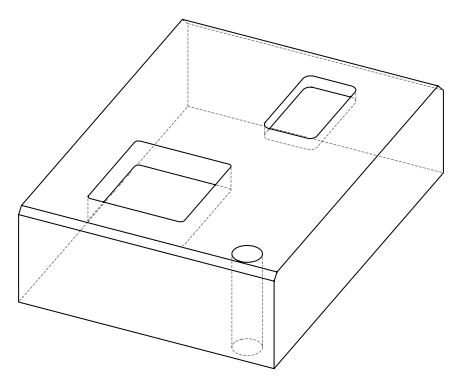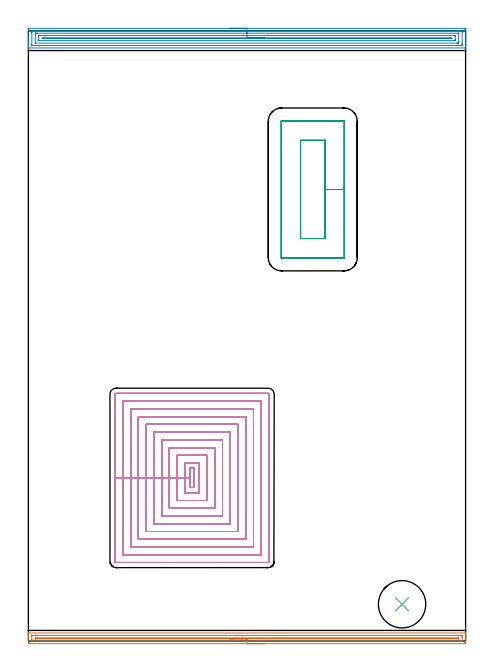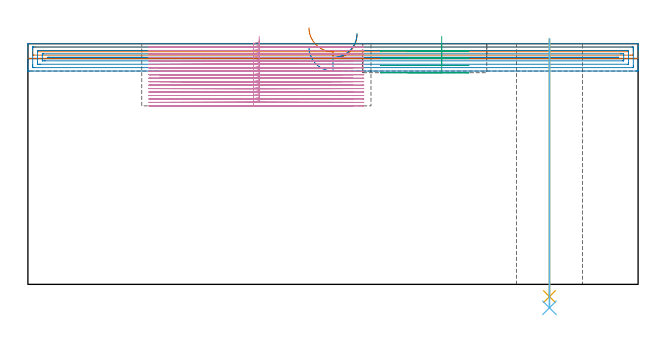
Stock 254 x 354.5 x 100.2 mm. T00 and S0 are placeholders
(PLAN: 6 operations, 4 tool changes, 101.6 min)
(1 AREA_MILL | FG_CHAMFER_SURFACE | UGT0205_001 | 6.26 min | 4887 mm3)
(2 AREA_MILL_1 | FG_CHAMFER_SURFACE_1 | UGT0205_001 | 10.32 min | 16508 mm3)
(3 MILL_RECTANGULAR_POCKET | POCKET_RECTANGULAR_STRAIGHT | UGT0201_133 | Follow Part, ap 3.75, ae 75% | 3.48 min | 58474 mm3)
(4 MILL_RECTANGULAR_POCKET_1 | POCKET_RECTANGULAR_STRAIGHT_1 | NXT0201_008 | Follow Part, ap 1.5, ae 75% | 80.62 min | 257263 mm3)
(5 DRILL_THROUGH_HOLE_FROM_SOLID_MATERIAL | STEP1HOLE | UGT0301_515 | 0.43 min | 11313 mm3)
(6 DRILL_TO_ENLARGE_THROUGH_HOLE | STEP1HOLE | UGT0301_390 | 0.45 min | 48163 mm3)
(TOOL UGT0205_001 | Chamfer Mill 20 x 3 x 45 deg. | D20 FL50 Z2)
(TOOL UGT0201_133 | Carbide End Mill 15.0 | D15 FL30 Z4)
(TOOL NXT0201_008 | ENDMILL 6mm [2P460-0600-NA 1630] | D6 FL26 Z6)
(TOOL UGT0301_515 | Carbide Drill 12.0 mm | D12 PA118 FL101 Z2)
(TOOL UGT0301_390 | Twist Drill 27.5 mm | D27.5 PA118 FL165 Z2)
(OP 1 AREA_MILL)
G17 G21 G94 G90
T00 M6
G54
G17 G0 G90 X137. Y-1.5 S1061 M3
G43 Z110.2 H0
Z104.
G94 G1 X136.962 Z103.128 F250.
X136.848 Z102.264
X136.659 Z101.412
X136.397 Z100.58
X136.063 Z99.774
X135.66 Z99.
X135.192 Z98.264
X134.66 Z97.572
X134.071 Z96.929
X133.428 Z96.34
X132.736 Z95.809
X132. Z95.34
X131.226 Z94.937
X130.42 Z94.603
X129.588 Z94.341
X128.737 Z94.152
X127.872 Z94.038
X127. Z94.
X0.616
X0.159 Y-1.495 Z94.002
X0.01 Y-1.491 Z94.005
X0. Y-1.045 Z94.451
Y1.6 Z97.094
Y2.148 Z97.645
Y2.482 Z97.978
Y3.03 Z98.526
Y3.363 Z98.858
Y4.031 Z99.53
Y4.356 Z99.855
X0.006 Y4.695 Z100.186
X0.008 Y4.697 Z100.188
X0.169 Y4.7 Z100.2
X253.831
X253.992 Y4.697 Z100.188
X253.994 Y4.695 Z100.186
X254. Y4.356 Z99.855
Y4.03 Z99.53
Y3.363 Z98.858
Y2.148 Z97.645
Y1.6 Z97.094
Y-0.771 Z94.725
X253.997 Y-1.045 Z94.451
X253.99 Y-1.491 Z94.005
X253.841 Y-1.496 Z94.002
X253.384 Y-1.5 Z94.
X127.
Y-0.086 Z95.414
X2.402 Y-0.085 Z95.415
X2.322
X2.031 Y-0.079 Z95.421
X2.01 Y0.016 Z95.516
X2.003 Y0.231 Z95.731
X2.001 Y0.718 Z96.218
X2. Y1.115 Z96.615
X2.002 Y2.876 Z98.376
X2.01 Y3.268 Z98.768
X2.402 Y3.283 Z98.783
X2.482 Y3.284 Z98.784
X3.295 Y3.286 Z98.786
X251.598 Y3.285 Z98.785
X251.678
X251.969 Y3.279 Z98.779
X251.99 Y3.184 Z98.684
X251.997 Y2.969 Z98.469
X251.999 Y2.482 Z97.982
X252. Y2.085 Z97.585
X251.998 Y0.324 Z95.824
X251.99 Y-0.068 Z95.432
X251.598 Y-0.083 Z95.417
X251.518 Y-0.084 Z95.416
X250.705 Y-0.086 Z95.414
X127.
Y1.329 Z96.829
X4.188
X4.097 Y1.33 Z96.83
X4.025 Y1.333 Z96.833
X4.01 Y1.335 Z96.835
X4.007 Y1.362 Z96.862
X4.003 Y1.414 Z96.914
X4.001 Y1.6 Z97.1
Y1.784 Z97.284
X4.007 Y1.847 Z97.347
X4.01 Y1.865 Z97.365
X4.018 Y1.867 Z97.367
X4.051 Y1.869 Z97.369
X4.188 Y1.871 Z97.371
X249.812
X249.903 Y1.87 Z97.37
X249.975 Y1.867 Z97.367
X249.99 Y1.865 Z97.365
X249.993 Y1.838 Z97.338
X249.997 Y1.786 Z97.286
X249.999 Y1.6 Z97.1
Y1.416 Z96.916
X249.993 Y1.353 Z96.853
X249.99 Y1.335 Z96.835
X249.982 Y1.333 Z96.833
X249.949 Y1.331 Z96.831
X249.812 Y1.329 Z96.829
X127.
X126.128 Z96.867
X125.264 Z96.98
X124.412 Z97.169
X123.58 Z97.432
X122.774 Z97.765
X122. Z98.168
X121.264 Z98.637
X120.572 Z99.168
X119.929 Z99.757
X119.34 Z100.401
X118.808 Z101.093
X118.34 Z101.829
X117.937 Z102.602
X117.603 Z103.408
X117.341 Z104.24
X117.152 Z105.092
X117.038 Z105.957
X117. Z106.829
G0 Z110.2
M5
M2
(OP 2 AREA_MILL_1)
G17 G21 G94 G90
T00 M6
G54
G17 G0 G90 X117. Y356. S1061 M3
G43 Z110.2 H0
Z98.8
G94 G1 X117.038 Z97.929 F250.
X117.152 Z97.064
X117.341 Z96.212
X117.603 Z95.38
X117.937 Z94.574
X118.34 Z93.8
X118.808 Z93.064
X119.34 Z92.372
X119.929 Z91.729
X120.572 Z91.14
X121.264 Z90.609
X122. Z90.14
X122.774 Z89.737
X123.58 Z89.403
X124.412 Z89.141
X125.264 Z88.952
X126.128 Z88.838
X127. Z88.8
X253.384 Y355.999 Z88.801
X253.81 Y355.996 Z88.802
X253.99 Y355.992 Z88.806
X254. Y355.577 Z89.221
Y347.662 Z97.133
Y347.115 Z97.682
Y346.782 Z98.014
Y346.235 Z98.561
Y345.903 Z98.892
Y344.92 Z99.88
X253.99 Y344.606 Z100.193
X253.831 Y344.6 Z100.2
X0.169
X0.01 Y344.606 Z100.193
X0. Y344.92 Z99.879
Y345.237 Z99.562
Y345.903 Z98.892
Y347.115 Z97.682
Y347.662 Z97.133
Y355.577 Z89.221
X0.002 Y355.852 Z88.945
X0.01 Y355.992 Z88.806
X0.151 Y355.999 Z88.799
X0.616 Y356. Z88.8
X127.
Y354.586 Z90.214
X251.598 Y354.585 Z90.215
X251.712
X251.961 Y354.58 Z90.22
X251.985 Y354.579 Z90.221
X251.99 Y354.564 Z90.236
X251.996 Y354.532 Z90.268
X251.998 Y354.501 Z90.299
X252. Y354.302 Z90.498
Y353.818 Z90.982
Y347.266 Z97.534
X251.998 Y346.782 Z98.018
X251.993 Y346.393 Z98.407
X251.978 Y346.021 Z98.779
X251.598 Y346.016 Z98.784
X251.484 Y346.015 Z98.785
X2.402
X2.288
X2.039 Y346.02 Z98.78
X2.015 Y346.021 Z98.779
X2.01 Y346.036 Z98.764
X2.004 Y346.068 Z98.732
X2.002 Y346.099 Z98.701
X2. Y346.298 Z98.502
Y346.782 Z98.018
Y353.334 Z91.466
X2.002 Y353.818 Z90.982
X2.007 Y354.207 Z90.593
X2.022 Y354.579 Z90.221
X2.402 Y354.584 Z90.216
X2.516 Y354.585 Z90.215
X127. Y354.586 Z90.214
Y353.171 Z91.629
X249.812
X249.891 Y353.17 Z91.63
X249.953 Y353.167 Z91.633
X249.986 Y353.165 Z91.635
X249.99 Y353.123 Z91.677
X249.996 Y352.938 Z91.862
X249.999 Y352.754 Z92.046
X250. Y348.356 Z96.444
X249.995 Y347.662 Z97.138
X249.992 Y347.484 Z97.316
X249.981 Y347.435 Z97.365
X249.93 Y347.433 Z97.367
X249.812 Y347.431 Z97.369
X249.155 Y347.429 Z97.371
X248.919 Y347.428 Z97.372
X4.188 Y347.429 Z97.371
X4.109 Y347.43 Z97.37
X4.047 Y347.433 Z97.367
X4.014 Y347.435 Z97.365
X4.01 Y347.477 Z97.323
X4.004 Y347.662 Z97.138
X4.001 Y347.846 Z96.954
X4. Y352.244 Z92.556
X4.005 Y352.938 Z91.862
X4.008 Y353.115 Z91.685
X4.019 Y353.165 Z91.635
X4.07 Y353.167 Z91.633
X4.188 Y353.169 Z91.631
X4.845 Y353.171 Z91.629
X5.081
X127.
Y351.757 Z93.043
X247.439
X247.866 Y351.755 Z93.045
X247.955 Y351.753 Z93.047
X247.989 Y351.751 Z93.049
X247.993 Y351.708 Z93.092
X247.996 Y351.608 Z93.192
X248. Y351.204 Z93.596
Y349.446 Z95.354
Y349.42 Z95.38
X247.994 Y348.993 Z95.807
X247.99 Y348.887 Z95.913
X247.978 Y348.849 Z95.951
X247.914 Y348.847 Z95.953
X247.718 Y348.844 Z95.956
X247.132 Y348.843 Z95.957
X246.826
X6.561
X6.134 Y348.845 Z95.955
X6.045 Y348.847 Z95.953
X6.011 Y348.849 Z95.951
X6.007 Y348.892 Z95.908
X6.004 Y348.992 Z95.808
X6. Y349.395 Z95.405
Y351.179 Z93.621
X6.006 Y351.607 Z93.193
X6.01 Y351.712 Z93.088
X6.022 Y351.751 Z93.049
X6.086 Y351.753 Z93.047
X6.282 Y351.756 Z93.044
X6.868 Y351.757 Z93.043
X7.174
X127.
Y350.343 Z94.457
X245.303 Y350.342 Z94.458
X245.346 Y350.341 Z94.459
X245.899 Y350.3 Z94.5
X245.388 Y350.259 Z94.541
X245.346 Y350.258 Z94.542
X8.697 Y350.257 Z94.543
X8.654 Y350.259 Z94.541
X8.101 Y350.3 Z94.5
X8.612 Y350.341 Z94.459
X8.654 Y350.342 Z94.458
X127. Y350.343 Z94.457
X127.872 Z94.495
X128.736 Z94.609
X129.588 Z94.798
X130.42 Z95.06
X131.226 Z95.394
X132. Z95.797
X132.736 Z96.265
X133.428 Z96.796
X134.071 Z97.386
X134.66 Z98.029
X135.192 Z98.721
X135.66 Z99.457
X136.063 Z100.231
X136.397 Z101.037
X136.659 Z101.869
X136.848 Z102.72
X136.962 Z103.585
X137. Z104.457
G0 Z110.2
M5
M2
(OP 3 MILL_RECTANGULAR_POCKET)
G17 G21 G94 G90
T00 M6
G54
G17 G0 G90 X172.25 Y239.914 S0 M3
G43 Z110.2 H0
Z103.2
G94 G1 Y262.4 Z97.175 F250.
Y290.95 F500.
X158.15
Y233.85
X172.25
Y262.4
X183.5
Y302.1
X183.495 Y302.155
X183.455 Y302.195
X183.4 Y302.2
X147.
X146.945 Y302.195
X146.905 Y302.155
X146.9 Y302.1
Y222.7
X146.905 Y222.645
X146.945 Y222.605
X147. Y222.6
X183.4
X183.455 Y222.605
X183.495 Y222.645
X183.5 Y222.7
Y262.4
Y263.4
G0 X172.25 Y239.914 Z100.175
G1 Y262.4 Z94.15 F250.
Y290.95 F500.
X158.15
Y233.85
X172.25
Y262.4
X183.5
Y302.1
X183.495 Y302.155
X183.455 Y302.195
X183.4 Y302.2
X147.
X146.945 Y302.195
X146.905 Y302.155
X146.9 Y302.1
Y222.7
X146.905 Y222.645
X146.945 Y222.605
X147. Y222.6
X183.4
X183.455 Y222.605
X183.495 Y222.645
X183.5 Y222.7
Y262.4
Y263.4
G0 X172.25 Y239.914 Z97.15
G1 Y262.4 Z91.125 F250.
Y290.95 F500.
X158.15
Y233.85
X172.25
Y262.4
X183.5
Y302.1
X183.495 Y302.155
X183.455 Y302.195
X183.4 Y302.2
X147.
X146.945 Y302.195
X146.905 Y302.155
X146.9 Y302.1
Y222.7
X146.905 Y222.645
X146.945 Y222.605
X147. Y222.6
X183.4
X183.455 Y222.605
X183.495 Y222.645
X183.5 Y222.7
Y262.4
Y263.4
G0 X172.25 Y239.914 Z94.125
G1 Y262.4 Z88.1 F250.
Y290.95 F500.
X158.15
Y233.85
X172.25
Y262.4
X183.5
Y302.1
X183.495 Y302.155
X183.455 Y302.195
X183.4 Y302.2
X147.
X146.945 Y302.195
X146.905 Y302.155
X146.9 Y302.1
Y222.7
X146.905 Y222.645
X146.945 Y222.605
X147. Y222.6
X183.4
X183.455 Y222.605
X183.495 Y222.645
X183.5 Y222.7
Y262.4
Y263.4
G0 Z110.2
M5
M2
(OP 4 MILL_RECTANGULAR_POCKET_1)
G17 G21 G94 G90
T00 M6
G54
G17 G0 G90 X96.3 Y91.834 S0 M3
G43 Z110.2 H1
Z103.2
G94 G1 Y100.4 Z100.905 F250.
X93.9 Z100.262
Y94.8 Z98.761
Y89.2 F500.
X96.3
Y100.4
X93.9
Y94.8
X90.9
Y86.2
X99.3
Y103.4
X90.9
Y94.8
X86.4
Y81.7
X103.8
Y107.9
X86.4
Y94.8
X81.9
Y77.2
X108.3
Y112.4
X81.9
Y94.8
X77.4
Y72.7
X112.8
Y116.9
X77.4
Y94.8
X72.9
Y68.2
X117.3
Y121.4
X72.9
Y94.8
X68.4
Y63.7
X121.8
Y125.9
X68.4
Y94.8
X63.9
Y59.2
X126.3
Y130.4
X63.9
Y94.8
X59.4
Y54.7
X130.8
Y134.9
X59.4
Y94.8
X54.9
Y50.2
X135.3
Y139.4
X54.9
Y94.8
X50.4
Y46.2
G3 X50.9 Y45.7 R0.5
G1 X139.3
G3 X139.8 Y46.2 R0.5
G1 Y143.4
G3 X139.3 Y143.9 R0.5
G1 X50.9
G3 X50.4 Y143.4 R0.5
G1 Y94.8
Y93.8
G0 X96.3 Y91.834 Z101.761
G1 Y100.4 Z99.466 F250.
X93.9 Z98.823
Y94.8 Z97.322
Y89.2 F500.
X96.3
Y100.4
X93.9
Y94.8
X90.9
Y86.2
X99.3
Y103.4
X90.9
Y94.8
X86.4
Y81.7
X103.8
Y107.9
X86.4
Y94.8
X81.9
Y77.2
X108.3
Y112.4
X81.9
Y94.8
X77.4
Y72.7
X112.8
Y116.9
X77.4
Y94.8
X72.9
Y68.2
X117.3
Y121.4
X72.9
Y94.8
X68.4
Y63.7
X121.8
Y125.9
X68.4
Y94.8
X63.9
Y59.2
X126.3
Y130.4
X63.9
Y94.8
X59.4
Y54.7
X130.8
Y134.9
X59.4
Y94.8
X54.9
Y50.2
X135.3
Y139.4
X54.9
Y94.8
X50.4
Y46.2
G3 X50.9 Y45.7 R0.5
G1 X139.3
G3 X139.8 Y46.2 R0.5
G1 Y143.4
G3 X139.3 Y143.9 R0.5
G1 X50.9
G3 X50.4 Y143.4 R0.5
G1 Y94.8
Y93.8
G0 X96.3 Y91.834 Z100.322
G1 Y100.4 Z98.027 F250.
X93.9 Z97.384
Y94.8 Z95.883
Y89.2 F500.
X96.3
Y100.4
X93.9
Y94.8
X90.9
Y86.2
X99.3
Y103.4
X90.9
Y94.8
X86.4
Y81.7
X103.8
Y107.9
X86.4
Y94.8
X81.9
Y77.2
X108.3
Y112.4
X81.9
Y94.8
X77.4
Y72.7
X112.8
Y116.9
X77.4
Y94.8
X72.9
Y68.2
X117.3
Y121.4
X72.9
Y94.8
X68.4
Y63.7
X121.8
Y125.9
X68.4
Y94.8
X63.9
Y59.2
X126.3
Y130.4
X63.9
Y94.8
X59.4
Y54.7
X130.8
Y134.9
X59.4
Y94.8
X54.9
Y50.2
X135.3
Y139.4
X54.9
Y94.8
X50.4
Y46.2
G3 X50.9 Y45.7 R0.5
G1 X139.3
G3 X139.8 Y46.2 R0.5
G1 Y143.4
G3 X139.3 Y143.9 R0.5
G1 X50.9
G3 X50.4 Y143.4 R0.5
G1 Y94.8
Y93.8
G0 X96.3 Y91.834 Z98.883
G1 Y100.4 Z96.588 F250.
X93.9 Z95.945
Y94.8 Z94.444
Y89.2 F500.
X96.3
Y100.4
X93.9
Y94.8
X90.9
Y86.2
X99.3
Y103.4
X90.9
Y94.8
X86.4
Y81.7
X103.8
Y107.9
X86.4
Y94.8
X81.9
Y77.2
X108.3
Y112.4
X81.9
Y94.8
X77.4
Y72.7
X112.8
Y116.9
X77.4
Y94.8
X72.9
Y68.2
X117.3
Y121.4
X72.9
Y94.8
X68.4
Y63.7
X121.8
Y125.9
X68.4
Y94.8
X63.9
Y59.2
X126.3
Y130.4
X63.9
Y94.8
X59.4
Y54.7
X130.8
Y134.9
X59.4
Y94.8
X54.9
Y50.2
X135.3
Y139.4
X54.9
Y94.8
X50.4
Y46.2
G3 X50.9 Y45.7 R0.5
G1 X139.3
G3 X139.8 Y46.2 R0.5
G1 Y143.4
G3 X139.3 Y143.9 R0.5
G1 X50.9
G3 X50.4 Y143.4 R0.5
G1 Y94.8
Y93.8
G0 X96.3 Y91.834 Z97.444
G1 Y100.4 Z95.149 F250.
X93.9 Z94.506
Y94.8 Z93.005
Y89.2 F500.
X96.3
Y100.4
X93.9
Y94.8
X90.9
Y86.2
X99.3
Y103.4
X90.9
Y94.8
X86.4
Y81.7
X103.8
Y107.9
X86.4
Y94.8
X81.9
Y77.2
X108.3
Y112.4
X81.9
Y94.8
X77.4
Y72.7
X112.8
Y116.9
X77.4
Y94.8
X72.9
Y68.2
X117.3
Y121.4
X72.9
Y94.8
X68.4
Y63.7
X121.8
Y125.9
X68.4
Y94.8
X63.9
Y59.2
X126.3
Y130.4
X63.9
Y94.8
X59.4
Y54.7
X130.8
Y134.9
X59.4
Y94.8
X54.9
Y50.2
X135.3
Y139.4
X54.9
Y94.8
X50.4
Y46.2
G3 X50.9 Y45.7 R0.5
G1 X139.3
G3 X139.8 Y46.2 R0.5
G1 Y143.4
G3 X139.3 Y143.9 R0.5
G1 X50.9
G3 X50.4 Y143.4 R0.5
G1 Y94.8
Y93.8
G0 X96.3 Y91.834 Z96.005
G1 Y100.4 Z93.71 F250.
X93.9 Z93.067
Y94.8 Z91.567
Y89.2 F500.
X96.3
Y100.4
X93.9
Y94.8
X90.9
Y86.2
X99.3
Y103.4
X90.9
Y94.8
X86.4
Y81.7
X103.8
Y107.9
X86.4
Y94.8
X81.9
Y77.2
X108.3
Y112.4
X81.9
Y94.8
X77.4
Y72.7
X112.8
Y116.9
X77.4
Y94.8
X72.9
Y68.2
X117.3
Y121.4
X72.9
Y94.8
X68.4
Y63.7
X121.8
Y125.9
X68.4
Y94.8
X63.9
Y59.2
X126.3
Y130.4
X63.9
Y94.8
X59.4
Y54.7
X130.8
Y134.9
X59.4
Y94.8
X54.9
Y50.2
X135.3
Y139.4
X54.9
Y94.8
X50.4
Y46.2
G3 X50.9 Y45.7 R0.5
G1 X139.3
G3 X139.8 Y46.2 R0.5
G1 Y143.4
G3 X139.3 Y143.9 R0.5
G1 X50.9
G3 X50.4 Y143.4 R0.5
G1 Y94.8
Y93.8
G0 X96.3 Y91.834 Z94.567
G1 Y100.4 Z92.271 F250.
X93.9 Z91.628
Y94.8 Z90.128
Y89.2 F500.
X96.3
Y100.4
X93.9
Y94.8
X90.9
Y86.2
X99.3
Y103.4
X90.9
Y94.8
X86.4
Y81.7
X103.8
Y107.9
X86.4
Y94.8
X81.9
Y77.2
X108.3
Y112.4
X81.9
Y94.8
X77.4
Y72.7
X112.8
Y116.9
X77.4
Y94.8
X72.9
Y68.2
X117.3
Y121.4
X72.9
Y94.8
X68.4
Y63.7
X121.8
Y125.9
X68.4
Y94.8
X63.9
Y59.2
X126.3
Y130.4
X63.9
Y94.8
X59.4
Y54.7
X130.8
Y134.9
X59.4
Y94.8
X54.9
Y50.2
X135.3
Y139.4
X54.9
Y94.8
X50.4
Y46.2
G3 X50.9 Y45.7 R0.5
G1 X139.3
G3 X139.8 Y46.2 R0.5
G1 Y143.4
G3 X139.3 Y143.9 R0.5
G1 X50.9
G3 X50.4 Y143.4 R0.5
G1 Y94.8
Y93.8
G0 X96.3 Y91.834 Z93.128
G1 Y100.4 Z90.832 F250.
X93.9 Z90.189
Y94.8 Z88.689
Y89.2 F500.
X96.3
Y100.4
X93.9
Y94.8
X90.9
Y86.2
X99.3
Y103.4
X90.9
Y94.8
X86.4
Y81.7
X103.8
Y107.9
X86.4
Y94.8
X81.9
Y77.2
X108.3
Y112.4
X81.9
Y94.8
X77.4
Y72.7
X112.8
Y116.9
X77.4
Y94.8
X72.9
Y68.2
X117.3
Y121.4
X72.9
Y94.8
X68.4
Y63.7
X121.8
Y125.9
X68.4
Y94.8
X63.9
Y59.2
X126.3
Y130.4
X63.9
Y94.8
X59.4
Y54.7
X130.8
Y134.9
X59.4
Y94.8
X54.9
Y50.2
X135.3
Y139.4
X54.9
Y94.8
X50.4
Y46.2
G3 X50.9 Y45.7 R0.5
G1 X139.3
G3 X139.8 Y46.2 R0.5
G1 Y143.4
G3 X139.3 Y143.9 R0.5
G1 X50.9
G3 X50.4 Y143.4 R0.5
G1 Y94.8
Y93.8
G0 X96.3 Y91.834 Z91.689
G1 Y100.4 Z89.394 F250.
X93.9 Z88.75
Y94.8 Z87.25
Y89.2 F500.
X96.3
Y100.4
X93.9
Y94.8
X90.9
Y86.2
X99.3
Y103.4
X90.9
Y94.8
X86.4
Y81.7
X103.8
Y107.9
X86.4
Y94.8
X81.9
Y77.2
X108.3
Y112.4
X81.9
Y94.8
X77.4
Y72.7
X112.8
Y116.9
X77.4
Y94.8
X72.9
Y68.2
X117.3
Y121.4
X72.9
Y94.8
X68.4
Y63.7
X121.8
Y125.9
X68.4
Y94.8
X63.9
Y59.2
X126.3
Y130.4
X63.9
Y94.8
X59.4
Y54.7
X130.8
Y134.9
X59.4
Y94.8
X54.9
Y50.2
X135.3
Y139.4
X54.9
Y94.8
X50.4
Y46.2
G3 X50.9 Y45.7 R0.5
G1 X139.3
G3 X139.8 Y46.2 R0.5
G1 Y143.4
G3 X139.3 Y143.9 R0.5
G1 X50.9
G3 X50.4 Y143.4 R0.5
G1 Y94.8
Y93.8
G0 X96.3 Y91.834 Z90.25
G1 Y100.4 Z87.955 F250.
X93.9 Z87.312
Y94.8 Z85.811
Y89.2 F500.
X96.3
Y100.4
X93.9
Y94.8
X90.9
Y86.2
X99.3
Y103.4
X90.9
Y94.8
X86.4
Y81.7
X103.8
Y107.9
X86.4
Y94.8
X81.9
Y77.2
X108.3
Y112.4
X81.9
Y94.8
X77.4
Y72.7
X112.8
Y116.9
X77.4
Y94.8
X72.9
Y68.2
X117.3
Y121.4
X72.9
Y94.8
X68.4
Y63.7
X121.8
Y125.9
X68.4
Y94.8
X63.9
Y59.2
X126.3
Y130.4
X63.9
Y94.8
X59.4
Y54.7
X130.8
Y134.9
X59.4
Y94.8
X54.9
Y50.2
X135.3
Y139.4
X54.9
Y94.8
X50.4
Y46.2
G3 X50.9 Y45.7 R0.5
G1 X139.3
G3 X139.8 Y46.2 R0.5
G1 Y143.4
G3 X139.3 Y143.9 R0.5
G1 X50.9
G3 X50.4 Y143.4 R0.5
G1 Y94.8
Y93.8
G0 X96.3 Y91.834 Z88.811
G1 Y100.4 Z86.516 F250.
X93.9 Z85.873
Y94.8 Z84.372
Y89.2 F500.
X96.3
Y100.4
X93.9
Y94.8
X90.9
Y86.2
X99.3
Y103.4
X90.9
Y94.8
X86.4
Y81.7
X103.8
Y107.9
X86.4
Y94.8
X81.9
Y77.2
X108.3
Y112.4
X81.9
Y94.8
X77.4
Y72.7
X112.8
Y116.9
X77.4
Y94.8
X72.9
Y68.2
X117.3
Y121.4
X72.9
Y94.8
X68.4
Y63.7
X121.8
Y125.9
X68.4
Y94.8
X63.9
Y59.2
X126.3
Y130.4
X63.9
Y94.8
X59.4
Y54.7
X130.8
Y134.9
X59.4
Y94.8
X54.9
Y50.2
X135.3
Y139.4
X54.9
Y94.8
X50.4
Y46.2
G3 X50.9 Y45.7 R0.5
G1 X139.3
G3 X139.8 Y46.2 R0.5
G1 Y143.4
G3 X139.3 Y143.9 R0.5
G1 X50.9
G3 X50.4 Y143.4 R0.5
G1 Y94.8
Y93.8
G0 X96.3 Y91.834 Z87.372
G1 Y100.4 Z85.077 F250.
X93.9 Z84.434
Y94.8 Z82.933
Y89.2 F500.
X96.3
Y100.4
X93.9
Y94.8
X90.9
Y86.2
X99.3
Y103.4
X90.9
Y94.8
X86.4
Y81.7
X103.8
Y107.9
X86.4
Y94.8
X81.9
Y77.2
X108.3
Y112.4
X81.9
Y94.8
X77.4
Y72.7
X112.8
Y116.9
X77.4
Y94.8
X72.9
Y68.2
X117.3
Y121.4
X72.9
Y94.8
X68.4
Y63.7
X121.8
Y125.9
X68.4
Y94.8
X63.9
Y59.2
X126.3
Y130.4
X63.9
Y94.8
X59.4
Y54.7
X130.8
Y134.9
X59.4
Y94.8
X54.9
Y50.2
X135.3
Y139.4
X54.9
Y94.8
X50.4
Y46.2
G3 X50.9 Y45.7 R0.5
G1 X139.3
G3 X139.8 Y46.2 R0.5
G1 Y143.4
G3 X139.3 Y143.9 R0.5
G1 X50.9
G3 X50.4 Y143.4 R0.5
G1 Y94.8
Y93.8
G0 X96.3 Y91.834 Z85.933
G1 Y100.4 Z83.638 F250.
X93.9 Z82.995
Y94.8 Z81.494
Y89.2 F500.
X96.3
Y100.4
X93.9
Y94.8
X90.9
Y86.2
X99.3
Y103.4
X90.9
Y94.8
X86.4
Y81.7
X103.8
Y107.9
X86.4
Y94.8
X81.9
Y77.2
X108.3
Y112.4
X81.9
Y94.8
X77.4
Y72.7
X112.8
Y116.9
X77.4
Y94.8
X72.9
Y68.2
X117.3
Y121.4
X72.9
Y94.8
X68.4
Y63.7
X121.8
Y125.9
X68.4
Y94.8
X63.9
Y59.2
X126.3
Y130.4
X63.9
Y94.8
X59.4
Y54.7
X130.8
Y134.9
X59.4
Y94.8
X54.9
Y50.2
X135.3
Y139.4
X54.9
Y94.8
X50.4
Y46.2
G3 X50.9 Y45.7 R0.5
G1 X139.3
G3 X139.8 Y46.2 R0.5
G1 Y143.4
G3 X139.3 Y143.9 R0.5
G1 X50.9
G3 X50.4 Y143.4 R0.5
G1 Y94.8
Y93.8
G0 X96.3 Y91.834 Z84.494
G1 Y100.4 Z82.199 F250.
X93.9 Z81.556
Y94.8 Z80.056
Y89.2 F500.
X96.3
Y100.4
X93.9
Y94.8
X90.9
Y86.2
X99.3
Y103.4
X90.9
Y94.8
X86.4
Y81.7
X103.8
Y107.9
X86.4
Y94.8
X81.9
Y77.2
X108.3
Y112.4
X81.9
Y94.8
X77.4
Y72.7
X112.8
Y116.9
X77.4
Y94.8
X72.9
Y68.2
X117.3
Y121.4
X72.9
Y94.8
X68.4
Y63.7
X121.8
Y125.9
X68.4
Y94.8
X63.9
Y59.2
X126.3
Y130.4
X63.9
Y94.8
X59.4
Y54.7
X130.8
Y134.9
X59.4
Y94.8
X54.9
Y50.2
X135.3
Y139.4
X54.9
Y94.8
X50.4
Y46.2
G3 X50.9 Y45.7 R0.5
G1 X139.3
G3 X139.8 Y46.2 R0.5
G1 Y143.4
G3 X139.3 Y143.9 R0.5
G1 X50.9
G3 X50.4 Y143.4 R0.5
G1 Y94.8
Y93.8
G0 X96.3 Y91.834 Z83.056
G1 Y100.4 Z80.76 F250.
X93.9 Z80.117
Y94.8 Z78.617
Y89.2 F500.
X96.3
Y100.4
X93.9
Y94.8
X90.9
Y86.2
X99.3
Y103.4
X90.9
Y94.8
X86.4
Y81.7
X103.8
Y107.9
X86.4
Y94.8
X81.9
Y77.2
X108.3
Y112.4
X81.9
Y94.8
X77.4
Y72.7
X112.8
Y116.9
X77.4
Y94.8
X72.9
Y68.2
X117.3
Y121.4
X72.9
Y94.8
X68.4
Y63.7
X121.8
Y125.9
X68.4
Y94.8
X63.9
Y59.2
X126.3
Y130.4
X63.9
Y94.8
X59.4
Y54.7
X130.8
Y134.9
X59.4
Y94.8
X54.9
Y50.2
X135.3
Y139.4
X54.9
Y94.8
X50.4
Y46.2
G3 X50.9 Y45.7 R0.5
G1 X139.3
G3 X139.8 Y46.2 R0.5
G1 Y143.4
G3 X139.3 Y143.9 R0.5
G1 X50.9
G3 X50.4 Y143.4 R0.5
G1 Y94.8
Y93.8
G0 X96.3 Y91.834 Z81.617
G1 Y100.4 Z79.321 F250.
X93.9 Z78.678
Y94.8 Z77.178
Y89.2 F500.
X96.3
Y100.4
X93.9
Y94.8
X90.9
Y86.2
X99.3
Y103.4
X90.9
Y94.8
X86.4
Y81.7
X103.8
Y107.9
X86.4
Y94.8
X81.9
Y77.2
X108.3
Y112.4
X81.9
Y94.8
X77.4
Y72.7
X112.8
Y116.9
X77.4
Y94.8
X72.9
Y68.2
X117.3
Y121.4
X72.9
Y94.8
X68.4
Y63.7
X121.8
Y125.9
X68.4
Y94.8
X63.9
Y59.2
X126.3
Y130.4
X63.9
Y94.8
X59.4
Y54.7
X130.8
Y134.9
X59.4
Y94.8
X54.9
Y50.2
X135.3
Y139.4
X54.9
Y94.8
X50.4
Y46.2
G3 X50.9 Y45.7 R0.5
G1 X139.3
G3 X139.8 Y46.2 R0.5
G1 Y143.4
G3 X139.3 Y143.9 R0.5
G1 X50.9
G3 X50.4 Y143.4 R0.5
G1 Y94.8
Y93.8
G0 X96.3 Y91.834 Z80.178
G1 Y100.4 Z77.882 F250.
X93.9 Z77.239
Y94.8 Z75.739
Y89.2 F500.
X96.3
Y100.4
X93.9
Y94.8
X90.9
Y86.2
X99.3
Y103.4
X90.9
Y94.8
X86.4
Y81.7
X103.8
Y107.9
X86.4
Y94.8
X81.9
Y77.2
X108.3
Y112.4
X81.9
Y94.8
X77.4
Y72.7
X112.8
Y116.9
X77.4
Y94.8
X72.9
Y68.2
X117.3
Y121.4
X72.9
Y94.8
X68.4
Y63.7
X121.8
Y125.9
X68.4
Y94.8
X63.9
Y59.2
X126.3
Y130.4
X63.9
Y94.8
X59.4
Y54.7
X130.8
Y134.9
X59.4
Y94.8
X54.9
Y50.2
X135.3
Y139.4
X54.9
Y94.8
X50.4
Y46.2
G3 X50.9 Y45.7 R0.5
G1 X139.3
G3 X139.8 Y46.2 R0.5
G1 Y143.4
G3 X139.3 Y143.9 R0.5
G1 X50.9
G3 X50.4 Y143.4 R0.5
G1 Y94.8
Y93.8
G0 X96.3 Y91.834 Z78.739
G1 Y100.4 Z76.444 F250.
X93.9 Z75.801
Y94.8 Z74.3
Y89.2 F500.
X96.3
Y100.4
X93.9
Y94.8
X90.9
Y86.2
X99.3
Y103.4
X90.9
Y94.8
X86.4
Y81.7
X103.8
Y107.9
X86.4
Y94.8
X81.9
Y77.2
X108.3
Y112.4
X81.9
Y94.8
X77.4
Y72.7
X112.8
Y116.9
X77.4
Y94.8
X72.9
Y68.2
X117.3
Y121.4
X72.9
Y94.8
X68.4
Y63.7
X121.8
Y125.9
X68.4
Y94.8
X63.9
Y59.2
X126.3
Y130.4
X63.9
Y94.8
X59.4
Y54.7
X130.8
Y134.9
X59.4
Y94.8
X54.9
Y50.2
X135.3
Y139.4
X54.9
Y94.8
X50.4
Y46.2
G3 X50.9 Y45.7 R0.5
G1 X139.3
G3 X139.8 Y46.2 R0.5
G1 Y143.4
G3 X139.3 Y143.9 R0.5
G1 X50.9
G3 X50.4 Y143.4 R0.5
G1 Y94.8
Y93.8
G0 Z110.2
M5
M2
(OP 5 DRILL_THROUGH_HOLE_FROM_SOLID_MATERIAL)
G17 G21 G94 G90
T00 M6
G54
G17 G0 G90 X217.1 Y21.4 S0 M3
G43 Z110.2 H0
G94 G81 G98 Z-5.105 F250. R102.2
G80
M5
M2
(OP 6 DRILL_TO_ENLARGE_THROUGH_HOLE)
G17 G21 G94 G90
T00 M6
G54
G17 G0 G90 X217.1 Y21.4 S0 M3
G43 Z110.2 H0
G94 G73 G98 Z-9.762 F250. Q27.49 R102.2
G80
M5
M2
